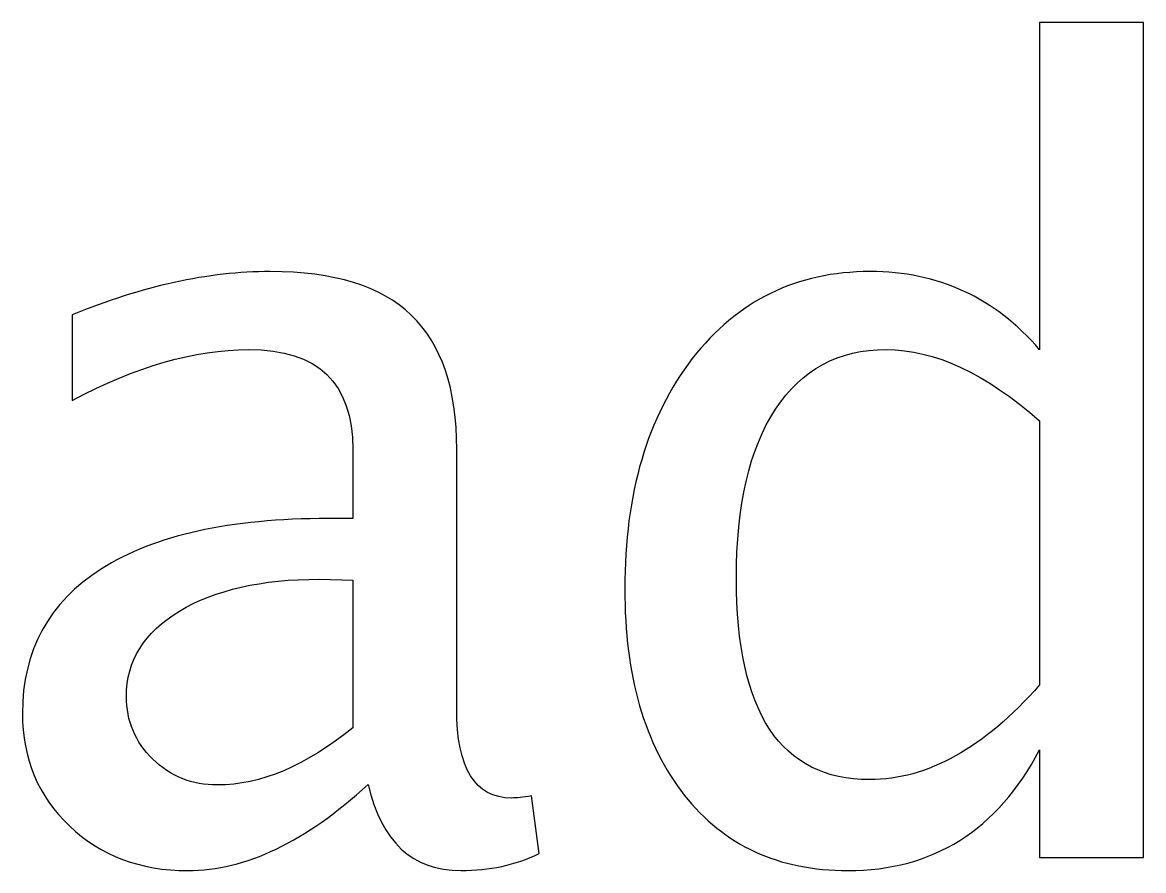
# Model space of a CAD drawing. Header units: centimetres. Extents: x -21.6 to 21.6, y -13.7 to 21.9.
# Drawn here: x 14.6878 to 15.053, y 15.5029 to 15.7791 of the extents above; entities that cross this region are included whole.
import ezdxf

# ---------------------------------------------------------------- set-up
doc = ezdxf.new("R2010")
doc.units = ezdxf.units.CM
doc.header["$MEASUREMENT"] = 0
doc.layers.add('Layer 1', color=7, linetype='Continuous')

msp = doc.modelspace()

# ---------------------------------------------------------------- linework, layer by layer
at = {"layer": 'Layer 1'}
for points, knots in [([(15.01913, 15.50712), (15.01913, 15.50712), (15.01913, 15.54222), (15.01913, 15.54222), (15.01913, 15.54222), (15.00532, 15.516), (14.9845, 15.50289), (14.95669, 15.50289), (14.95669, 15.50289), (14.93411, 15.50289), (14.91636, 15.51106), (14.90342, 15.52746), (14.90342, 15.52746), (14.89049, 15.54387), (14.88402, 15.56627), (14.88402, 15.59467), (14.88402, 15.59467), (14.88402, 15.62571), (14.89137, 15.6507), (14.90601, 15.66963), (14.90601, 15.66963), (14.92071, 15.68851), (14.93999, 15.69797), (14.96392, 15.69797), (14.96392, 15.69797), (14.98609, 15.69797), (15.00455, 15.68951), (15.01913, 15.67252), (15.01913, 15.67252), (15.01913, 15.67252), (15.01913, 15.77911), (15.01913, 15.77911), (15.01913, 15.77911), (15.01913, 15.77911), (15.053, 15.77911), (15.053, 15.77911), (15.053, 15.77911), (15.053, 15.77911), (15.053, 15.50712), (15.053, 15.50712), (15.053, 15.50712), (15.053, 15.50712), (15.01913, 15.50712), (15.01913, 15.50712)], [0, 0, 0, 0, 0.083333, 0.083333, 0.083333, 0.083333, 0.166667, 0.166667, 0.166667, 0.166667, 0.25, 0.25, 0.25, 0.25, 0.333333, 0.333333, 0.333333, 0.333333, 0.416667, 0.416667, 0.416667, 0.416667, 0.5, 0.5, 0.5, 0.5, 0.583333, 0.583333, 0.583333, 0.583333, 0.666667, 0.666667, 0.666667, 0.666667, 0.75, 0.75, 0.75, 0.75, 0.833333, 0.833333, 0.833333, 0.833333, 1, 1, 1, 1]), ([(14.80042, 15.53093), (14.78008, 15.51224), (14.7605, 15.50289), (14.74169, 15.50289), (14.74169, 15.50289), (14.72622, 15.50289), (14.71335, 15.50771), (14.70317, 15.51741), (14.70317, 15.51741), (14.69294, 15.52711), (14.68783, 15.53934), (14.68783, 15.5541), (14.68783, 15.5541), (14.68783, 15.5745), (14.69641, 15.5902), (14.71358, 15.60114), (14.71358, 15.60114), (14.73075, 15.61207), (14.75539, 15.61754), (14.78749, 15.61754), (14.78749, 15.61754), (14.78749, 15.61754), (14.79543, 15.61754), (14.79543, 15.61754), (14.79543, 15.61754), (14.79543, 15.61754), (14.79543, 15.64006), (14.79543, 15.64006), (14.79543, 15.64006), (14.79543, 15.66176), (14.78414, 15.67257), (14.7615, 15.67257), (14.7615, 15.67257), (14.74398, 15.67257), (14.72481, 15.66705), (14.70406, 15.65599), (14.70406, 15.65599), (14.70406, 15.65599), (14.70406, 15.68386), (14.70406, 15.68386), (14.70406, 15.68386), (14.72687, 15.69327), (14.74839, 15.69797), (14.76856, 15.69797), (14.76856, 15.69797), (14.78931, 15.69797), (14.80466, 15.69327), (14.81448, 15.6838), (14.81448, 15.6838), (14.82435, 15.67434), (14.82929, 15.65976), (14.82929, 15.64006), (14.82929, 15.64006), (14.82929, 15.64006), (14.82929, 15.55557), (14.82929, 15.55557), (14.82929, 15.55557), (14.82929, 15.53622), (14.83523, 15.52652), (14.84717, 15.52652), (14.84717, 15.52652), (14.84864, 15.52652), (14.85081, 15.52676), (14.85369, 15.52723), (14.85369, 15.52723), (14.85369, 15.52723), (14.85611, 15.50841), (14.85611, 15.50841), (14.85611, 15.50841), (14.8484, 15.50471), (14.83994, 15.50289), (14.83065, 15.50289), (14.83065, 15.50289), (14.81483, 15.50289), (14.80478, 15.51224), (14.80042, 15.53093)], [0, 0, 0, 0, 0.05, 0.05, 0.05, 0.05, 0.1, 0.1, 0.1, 0.1, 0.15, 0.15, 0.15, 0.15, 0.2, 0.2, 0.2, 0.2, 0.25, 0.25, 0.25, 0.25, 0.3, 0.3, 0.3, 0.3, 0.35, 0.35, 0.35, 0.35, 0.4, 0.4, 0.4, 0.4, 0.45, 0.45, 0.45, 0.45, 0.5, 0.5, 0.5, 0.5, 0.55, 0.55, 0.55, 0.55, 0.6, 0.6, 0.6, 0.6, 0.65, 0.65, 0.65, 0.65, 0.7, 0.7, 0.7, 0.7, 0.75, 0.75, 0.75, 0.75, 0.8, 0.8, 0.8, 0.8, 0.85, 0.85, 0.85, 0.85, 0.9, 0.9, 0.9, 0.9, 1, 1, 1, 1]), ([(15.01913, 15.64935), (15.00155, 15.66481), (14.98492, 15.67257), (14.96916, 15.67257), (14.96916, 15.67257), (14.95364, 15.67257), (14.94164, 15.66611), (14.93312, 15.65311), (14.93312, 15.65311), (14.92459, 15.64018), (14.92036, 15.62183), (14.92036, 15.59808), (14.92036, 15.59808), (14.92036, 15.55439), (14.93482, 15.53252), (14.96381, 15.53252), (14.96381, 15.53252), (14.98262, 15.53252), (15.00108, 15.54281), (15.01913, 15.56333), (15.01913, 15.56333), (15.01913, 15.56333), (15.01913, 15.64935), (15.01913, 15.64935)], [0, 0, 0, 0, 0.142857, 0.142857, 0.142857, 0.142857, 0.285714, 0.285714, 0.285714, 0.285714, 0.428571, 0.428571, 0.428571, 0.428571, 0.571429, 0.571429, 0.571429, 0.571429, 0.714286, 0.714286, 0.714286, 0.714286, 1, 1, 1, 1]), ([(14.79543, 15.54939), (14.79543, 15.54939), (14.79543, 15.59743), (14.79543, 15.59743), (14.79543, 15.59743), (14.79543, 15.59743), (14.78455, 15.59778), (14.78455, 15.59778), (14.78455, 15.59778), (14.76573, 15.59778), (14.75057, 15.59432), (14.73898, 15.58738), (14.73898, 15.58738), (14.72746, 15.58038), (14.7217, 15.57115), (14.7217, 15.55963), (14.7217, 15.55963), (14.7217, 15.55157), (14.72458, 15.54475), (14.73028, 15.53916), (14.73028, 15.53916), (14.73604, 15.53358), (14.74304, 15.53076), (14.75133, 15.53076), (14.75133, 15.53076), (14.76544, 15.53076), (14.78014, 15.53699), (14.79543, 15.54939)], [0, 0, 0, 0, 0.125, 0.125, 0.125, 0.125, 0.25, 0.25, 0.25, 0.25, 0.375, 0.375, 0.375, 0.375, 0.5, 0.5, 0.5, 0.5, 0.625, 0.625, 0.625, 0.625, 0.75, 0.75, 0.75, 0.75, 1, 1, 1, 1])]:
    msp.add_open_spline(points, degree=3, knots=knots, dxfattribs=at)

doc.saveas('drawing.dxf')
